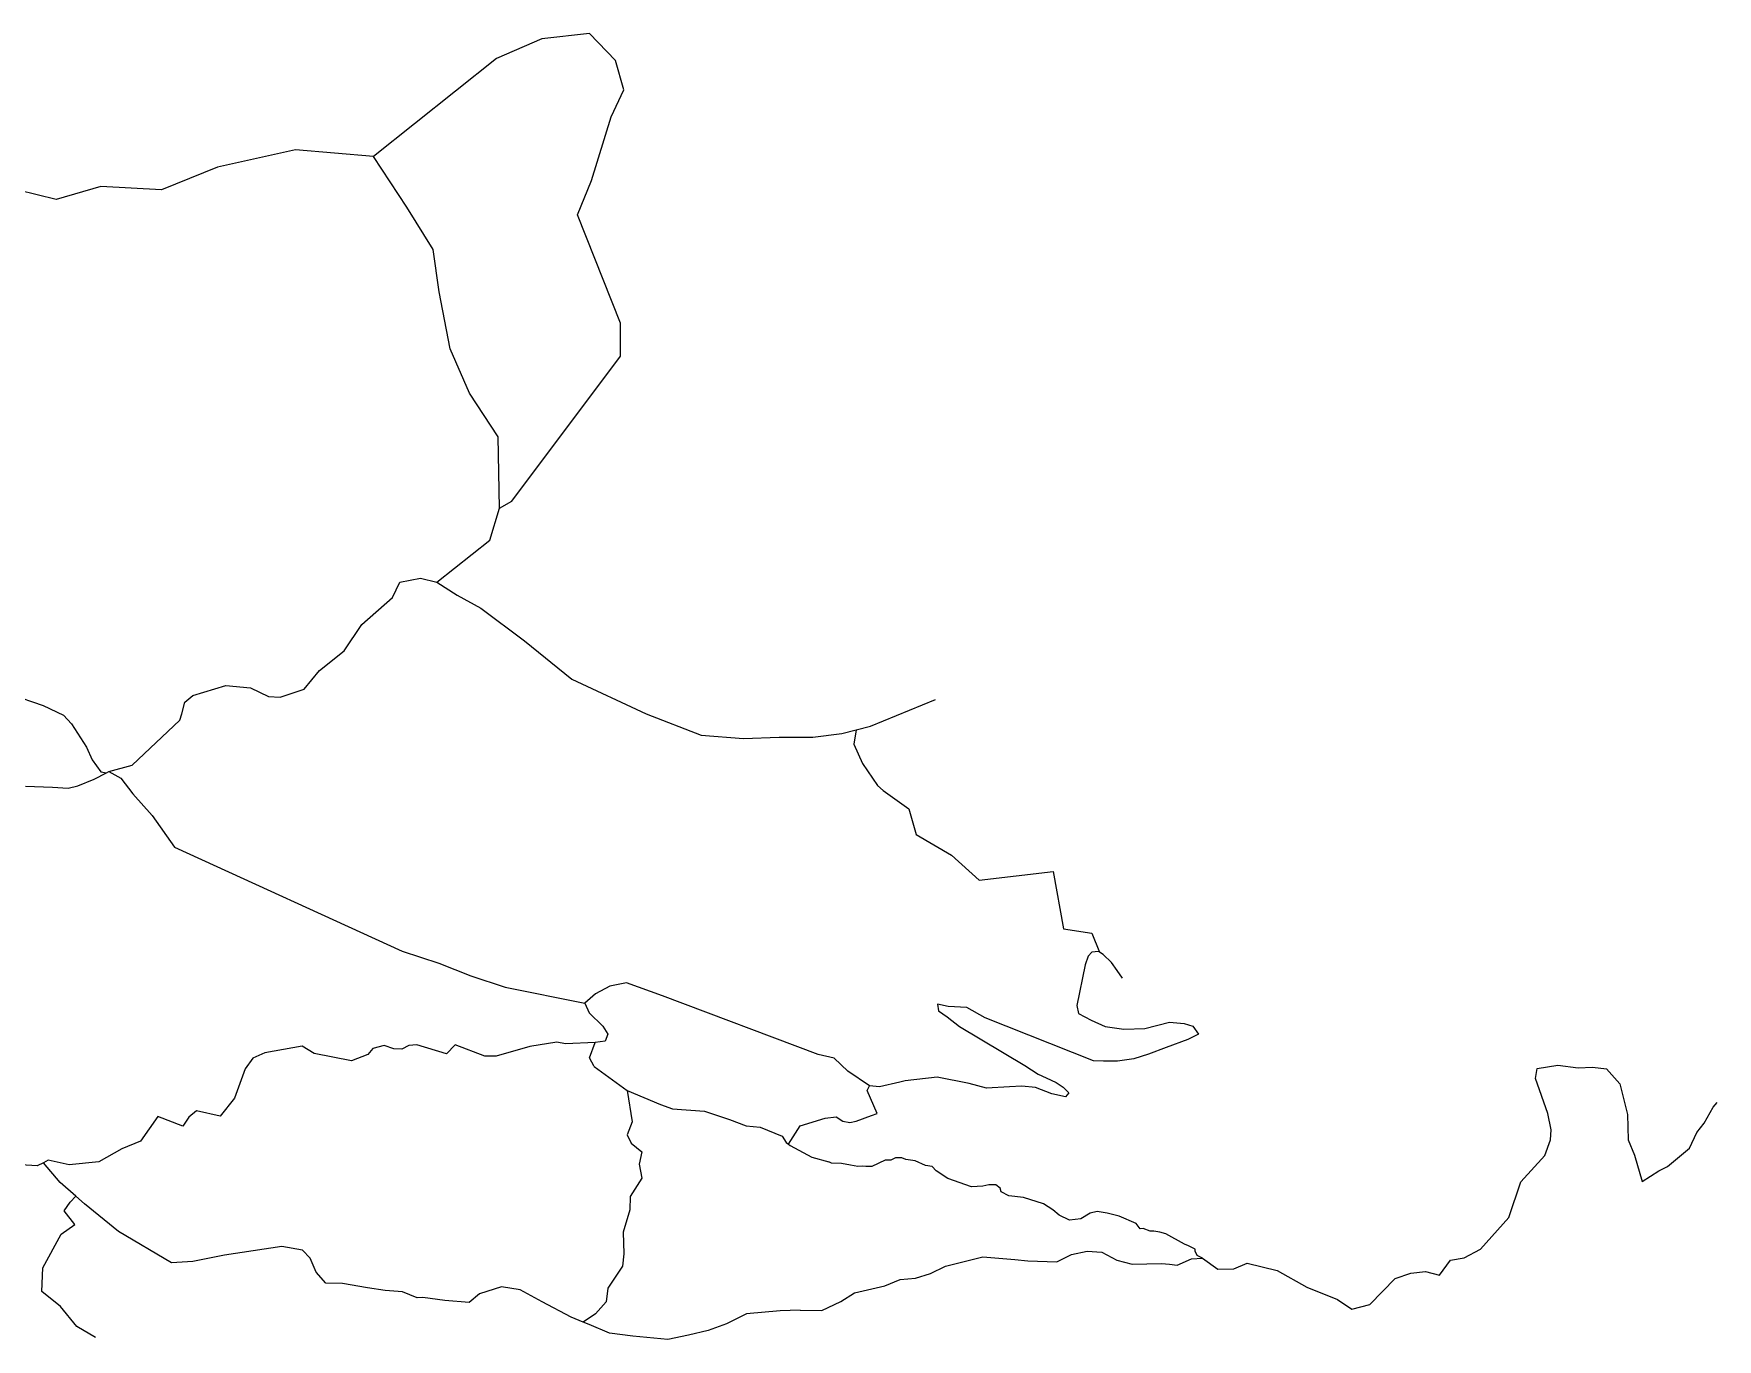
# Model space of a CAD drawing. Header units: metres. Extents: x 405922 to 419705, y 8261045 to 8275273.
# Drawn here: x 416370 to 419705, y 8261045 to 8263633 of the extents above; entities that cross this region are included whole.
import ezdxf

# ---------------------------------------------------------------- set-up
doc = ezdxf.new("R2010")
doc.units = ezdxf.units.M
doc.layers.add('VIAS', color=8, linetype='CONTINUOUS')

msp = doc.modelspace()

# ---------------------------------------------------------------- linework, layer by layer
at = {"layer": 'VIAS'}
for points in [[(417471.3, 8263633.1), (417376.7, 8263623.1), (417286.7, 8263584.1), (417043.4, 8263389.9), (416888.6, 8263402.5), (416734, 8263368.6), (416622.8, 8263323.3), (416502.6, 8263329.9), (416414.2, 8263304.1), (416301, 8263331.8), (416195, 8263298), (416066.1, 8263265.9), (415981.3, 8263250.7), (415915.8, 8263254), (415912.1, 8263250.3), (415835.7, 8263175.5), (415791.8, 8263083.9), (415820.5, 8262966.3), (415843, 8262855.7), (415807, 8262787.9), (415754.6, 8262729.1)], [(417292.6, 8262692.4), (417317.1, 8262706.5), (417532.6, 8262994.1), (417532.4, 8263059), (417447.2, 8263273.9), (417474.8, 8263341.9), (417514, 8263468.3), (417538.8, 8263521.6), (417522.4, 8263580), (417471.3, 8263633.1)], [(417168.3, 8262545.9), (417273.4, 8262629), (417292.6, 8262692.4), (417290.3, 8262833.8), (417233.4, 8262920.6), (417195.1, 8263008.3), (417173.4, 8263121.5), (417161.6, 8263205), (417109.2, 8263289.1), (417043.4, 8263389.9)], [(415812.2, 8262690.9), (415841.7, 8262683.8), (415980.9, 8262598.2), (416034.7, 8262552.1), (416043.4, 8262550.4), (416070.1, 8262524.1), (416111.7, 8262471.4), (416146.6, 8262456.4), (416216.4, 8262409), (416257.9, 8262384.9), (416290.7, 8262349.6), (416323.5, 8262324.1), (416388.9, 8262301.4), (416429, 8262282.1), (416444.8, 8262264.9), (416474.6, 8262218.6), (416486, 8262193.6), (416502.6, 8262170.3), (416513.9, 8262168.3)], [(416518.7, 8262170.8), (416564.9, 8262183.5), (416659.1, 8262272.6), (416663.4, 8262284.7), (416669.4, 8262308.1), (416685, 8262321.1), (416750.3, 8262340.9), (416799.1, 8262336.3), (416834.9, 8262319.1), (416858, 8262317.9), (416905.4, 8262333.7), (416936.2, 8262370.6), (416984.9, 8262410.1), (417020, 8262461.7), (417080.4, 8262515.4), (417095.5, 8262545.6), (417136.4, 8262554.1), (417168.3, 8262545.9), (417208.6, 8262520.4), (417255.7, 8262494.2), (417342.4, 8262429.7), (417436, 8262353.9), (417583.4, 8262285.1), (417692, 8262242.5), (417776.2, 8262236.1), (417846.7, 8262238.6), (417913.5, 8262238.8), (417971.1, 8262245.8), (417999.3, 8262253), (418027.9, 8262260.3), (418156.7, 8262313.6)], [(417999.3, 8262253), (417994.5, 8262224.8), (418011.9, 8262186.8), (418041.4, 8262143), (418053, 8262132.8), (418103.6, 8262096.6), (418118.3, 8262045.8), (418188.1, 8262004.7), (418243.1, 8261955.4), (418389.4, 8261972.7), (418410.3, 8261859), (418466.4, 8261850.2), (418481.4, 8261812.9)], [(416353.9, 8262141.9), (416406.8, 8262139.8), (416438.3, 8262137.4), (416457.3, 8262142.2), (416490, 8262155.8), (416513.9, 8262168.3), (416518.7, 8262170.8), (416542.3, 8262157.4), (416566.6, 8262126.6), (416604.7, 8262083.4), (416648.6, 8262020.7), (417100, 8261814.4), (417172.5, 8261790.7), (417235.8, 8261765.8), (417303.7, 8261743.2), (417461.9, 8261711.6)], [(418527, 8261761), (418516.6, 8261776.2), (418504.9, 8261792.1), (418488.7, 8261808), (418481.4, 8261812.9), (418479.5, 8261814.1), (418466.2, 8261812.3), (418458.9, 8261804.6), (418453, 8261787.5), (418436.4, 8261706.9), (418439.7, 8261691.3), (418465.1, 8261677.7), (418492.7, 8261665.3), (418529.5, 8261659.7), (418570.9, 8261661), (418620.3, 8261673.7), (418649, 8261671.5), (418666.3, 8261665.9), (418677.8, 8261649.9), (418656.5, 8261639.3), (418613.6, 8261623.4), (418578.5, 8261610.5), (418549.2, 8261601.5), (418517.1, 8261596.8), (418489.5, 8261596.7), (418469.3, 8261597.5), (418255.2, 8261682.4), (418218.3, 8261702.9), (418181.5, 8261705), (418160.3, 8261709.8), (418162.6, 8261696), (418179.9, 8261684.7), (418204.2, 8261665.4), (418333.2, 8261588.1), (418359.7, 8261571.1), (418375.8, 8261563.2), (418395.4, 8261554.1), (418409.2, 8261545), (418420.7, 8261533.6), (418413.9, 8261525.6), (418386.8, 8261532.1), (418354.5, 8261544.6), (418327.6, 8261547), (418302.8, 8261545.5), (418257.5, 8261543.3), (418222.9, 8261552.3), (418159.7, 8261564.7), (418096.5, 8261557.6), (418086, 8261555.2), (418045.3, 8261545.7), (418025.8, 8261547.9), (417983.1, 8261576.4), (417955.4, 8261602.5), (417923.9, 8261609.5), (417615.3, 8261726.1), (417544.5, 8261751.8), (417511.2, 8261744.9), (417483.1, 8261730.1), (417461.9, 8261711.6), (417470.6, 8261692.4), (417497.2, 8261666.2), (417507.6, 8261650.3), (417501.9, 8261636.5), (417482.5, 8261633.3)], [(417480.1, 8261586.2), (417470.7, 8261603), (417482.5, 8261633.3), (417423.2, 8261630.6), (417406.2, 8261633.9), (417352.9, 8261625.3), (417286, 8261606.5), (417263.9, 8261606.4), (417204.6, 8261628.9), (417187.7, 8261611.2), (417129.1, 8261628.7), (417113, 8261627.8), (417099.5, 8261620.1), (417083.4, 8261620.9), (417063.9, 8261627.6), (417041.9, 8261621.6), (417031.7, 8261609.8), (416999.6, 8261597), (416925.8, 8261611.9), (416902, 8261626.2), (416827.5, 8261613.3), (416803.8, 8261602.2), (416788.7, 8261581.1), (416767.7, 8261522.9), (416739, 8261487.4), (416692.4, 8261498.2), (416677.1, 8261485.5), (416665.4, 8261467.8), (416616.1, 8261487), (416581.6, 8261438), (416544.3, 8261422.7), (416498.7, 8261397.3), (416440.2, 8261391.2), (416398.7, 8261400.3), (416389, 8261395.3), (416376.8, 8261389.1), (416344.5, 8261391)], [(417480.1, 8261586.2), (417545.7, 8261538.1), (417611.8, 8261510.5), (417635.3, 8261502.2), (417699.1, 8261497.2), (417748.4, 8261480.8), (417781.1, 8261468.1), (417809.2, 8261465.9), (417852.5, 8261448), (417860.8, 8261435.2), (417865.1, 8261431.9), (417868.4, 8261429.2), (417911.8, 8261406), (417945, 8261397.1)], [(417888.5, 8261102.8), (417931, 8261102.2), (417969.1, 8261120.5), (417996.2, 8261137.3), (418056.2, 8261151.1), (418086.2, 8261163.7), (418116.6, 8261166.5), (418146.3, 8261175.6), (418176.6, 8261190), (418250.5, 8261208.9), (418313.9, 8261203.7), (418339.5, 8261200.7), (418396.9, 8261198.9), (418426.1, 8261213.4), (418456.9, 8261220.1), (418485.8, 8261218.2), (418515.5, 8261202.1), (418546.3, 8261194.4), (418604.1, 8261195.4), (418619.8, 8261193.9), (418635.3, 8261192.4), (418663.8, 8261204.9), (418685.5, 8261205.8), (418716, 8261184.6), (418747.2, 8261184.7), (418774.2, 8261196), (418833.5, 8261181.5), (418892.2, 8261148.4), (418952.7, 8261124.2), (418981.3, 8261104.9), (419016.9, 8261114), (419067.4, 8261166.1), (419098.5, 8261176.3), (419127, 8261179.5), (419155.2, 8261172.2), (419176.9, 8261202.1), (419203.9, 8261206.5), (419236.5, 8261224), (419292.2, 8261287), (419316.3, 8261357.6), (419363.8, 8261409.3), (419374.6, 8261440.8), (419376.4, 8261460.5), (419369.5, 8261493.1), (419345.3, 8261562), (419348.6, 8261581.7), (419389.5, 8261588.5), (419429.6, 8261583.2), (419458.2, 8261584.4), (419485.6, 8261581.1), (419512.3, 8261551.3), (419527.2, 8261490.9), (419528.5, 8261440.9), (419541.4, 8261410), (419556.2, 8261358.1), (419589.5, 8261379.5), (419606.7, 8261387.7), (419650.2, 8261424.3), (419665.1, 8261455.4), (419679.6, 8261473.6), (419697.2, 8261505.1), (419705.4, 8261514.4)], [(417865.1, 8261431.9), (417888.6, 8261468.5), (417937.7, 8261483.8), (417959.5, 8261486.5), (417973.1, 8261477.3), (417986.6, 8261474.8), (417999.5, 8261477.8), (418029.8, 8261488.7), (418040.7, 8261493), (418021, 8261538.5), (418025.8, 8261547.9)], [(417545.7, 8261538.1), (417555.6, 8261476.1), (417545.8, 8261450.5), (417553.5, 8261433.9), (417574.8, 8261416.7), (417569.6, 8261392.5), (417575, 8261364.7), (417551.6, 8261328.4), (417550.9, 8261302), (417537.4, 8261257.5), (417539.1, 8261214.5), (417536.2, 8261190.4), (417507.5, 8261146.6)], [(417888.5, 8261102.8), (417848.7, 8261102), (417782, 8261096), (417742.4, 8261076.2), (417706.3, 8261062.6), (417667.2, 8261053.4), (417625.9, 8261045.2), (417556.9, 8261051.8), (417510.9, 8261057.4), (417470.6, 8261074.3), (417458.2, 8261079.5), (417434.9, 8261089.1), (417377.3, 8261119.7), (417333.5, 8261143.5), (417296.7, 8261149.1), (417253.1, 8261135.2), (417232.5, 8261118), (417184.2, 8261122.4), (417140.5, 8261128), (417129.5, 8261127.7), (417100.2, 8261139.3), (417066.2, 8261142.3), (417031.2, 8261147), (416981.7, 8261156), (416948.9, 8261156.8), (416929.3, 8261178.4), (416917.7, 8261205.8), (416902.2, 8261221.9), (416861.3, 8261229.5), (416748.2, 8261212.2), (416685, 8261199.4), (416643, 8261196.8), (416538.1, 8261259.2), (416470.7, 8261314), (416453.1, 8261329.3), (416422.3, 8261356.1), (416389, 8261395.3)], [(418002.6, 8261388.1), (417988.2, 8261390.6), (417970.2, 8261393.6), (417950.6, 8261394.6), (417945, 8261397.1)], [(418685.5, 8261205.8), (418674.6, 8261211.1), (418671, 8261219.8), (418670.9, 8261223.9), (418657.5, 8261230.5), (418649.8, 8261234), (418612.7, 8261254.3), (418600.9, 8261257.4), (418589, 8261259.9), (418581.8, 8261259.8), (418567.9, 8261264.9), (418561.7, 8261264.4), (418554, 8261275.1), (418520.5, 8261289.3), (418496.8, 8261295.3), (418476.7, 8261298.3), (418462.9, 8261295.2), (418444.4, 8261283.9), (418421.7, 8261281.2), (418401.6, 8261291.4), (418388.7, 8261301.6), (418370.2, 8261313.8), (418330.5, 8261326.4), (418301.7, 8261329.9), (418286.8, 8261337.5), (418284.7, 8261344.7), (418275.9, 8261351.3), (418262, 8261351.7), (418250.2, 8261349.1), (418228.1, 8261347.5), (418180.7, 8261364.2), (418157.5, 8261379.5), (418149.7, 8261387.6), (418136.4, 8261389.6), (418116.3, 8261399.3), (418097.7, 8261401.7), (418089.5, 8261404.8), (418077.1, 8261404.7), (418067.9, 8261400.6), (418056.6, 8261400.1), (418030.4, 8261387.7), (418018.6, 8261387.7), (418011.9, 8261388.2), (418002.6, 8261388.1)], [(416492.2, 8261048.7), (416455.6, 8261070.9), (416423.2, 8261110.3), (416385.8, 8261140), (416388.3, 8261187), (416424, 8261253.8), (416451.5, 8261272.6), (416430, 8261299.7), (416441.9, 8261317.3), (416453.1, 8261329.3)], [(417507.5, 8261146.6), (417503.8, 8261119.4), (417482.7, 8261096), (417458.2, 8261079.5)]]:
    msp.add_lwpolyline(points, dxfattribs=at)

doc.saveas('drawing.dxf')
